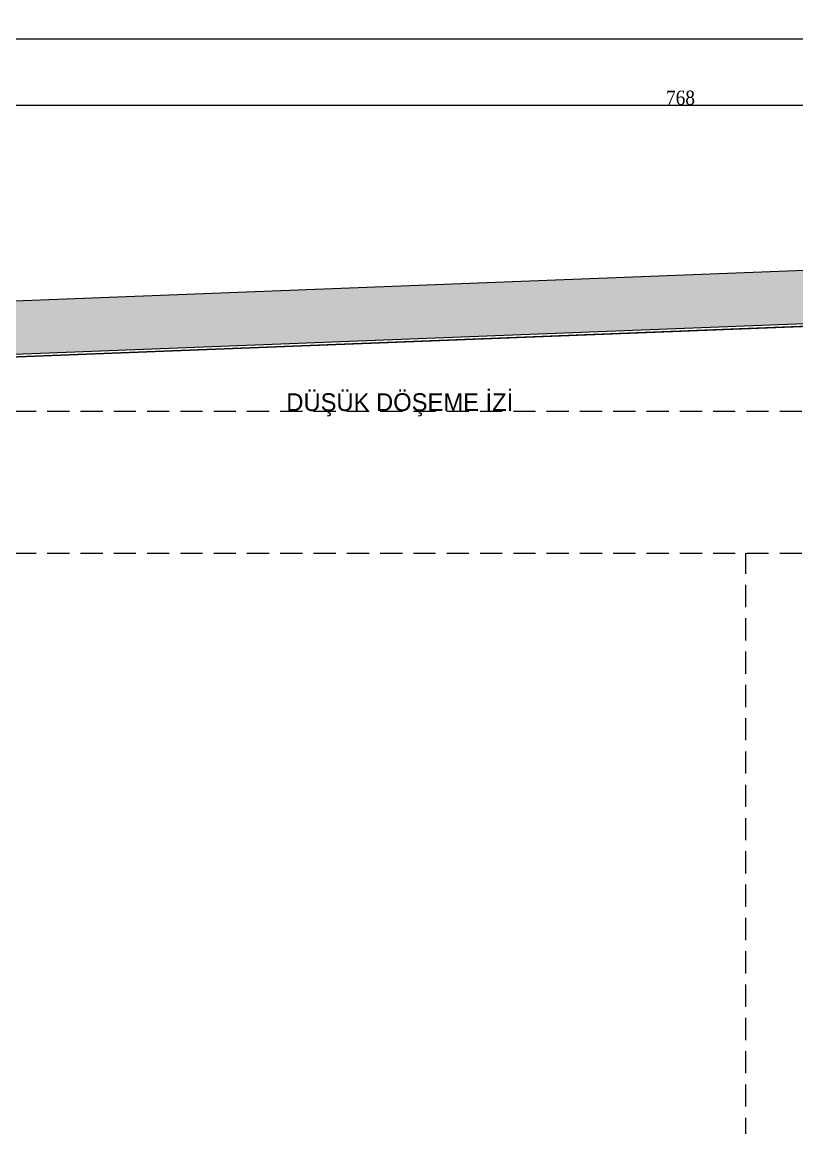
# Model space of a CAD drawing. Header units: millimetres. Extents: x -29311 to -3405, y 28913 to 42880.
# Drawn here: x -16548 to -16112, y 40775 to 41397 of the extents above; entities that cross this region are included whole.
import ezdxf
from ezdxf.enums import TextEntityAlignment as Align

# ---------------------------------------------------------------- set-up
doc = ezdxf.new("R2010")
doc.units = ezdxf.units.MM
doc.linetypes.add('HIDDEN', pattern=[0.375, 0.25, -0.125])
for name, color, linetype in [('A-BA', 1, 'Continuous'), ('A-BA-HIDDEN', 136, 'HIDDEN'), ('A-MERDIVEN', 125, 'Continuous'), ('A-SIVA-IC', 97, 'Continuous'), ('yazı1', 7, 'Continuous')]:
    doc.layers.add(name, color=color, linetype=linetype)
for name, color, linetype, lineweight in [('olcu-plan', 7, 'Continuous', 20), ('tarama-betonarme', 252, 'Continuous', 13), ('yazı-mekan', 142, 'Continuous', 25)]:
    doc.layers.add(name, color=color, linetype=linetype, lineweight=lineweight)
doc.styles.add('HA_SMART', font='')
doc.styles.add('YAZ-50', font='times.ttf', dxfattribs={"width": 0.9})
doc.styles.get('HA_SMART').set_extended_font_data('Sakkal Majalla')
doc.dimstyles.new('1-50-plan', dxfattribs={"dimtxt": 8, "dimasz": 6, "dimexe": 4, "dimexo": 4, "dimgap": 0.00625, "dimtad": 1, "dimdec": 0, "dimrnd": 0.0005, "dimzin": 9, "dimdsep": 46, "dimtxsty": 'YAZ-50', "dimblk": 'ARCHTICK', "dimcen": 0.025, "dimdle": 4, "dimadec": 0, "dimazin": 0, "dimtfac": 1, "dimtdec": 0, "dimtmove": 0, "dimatfit": 3, "dimfxl": 30, "dimfxlon": 1, "dimarcsym": 0})

# ---------------------------------------------------------------- blocks, each defined once
blk = doc.blocks.new('METİKET')
at = {"layer": 'yazı1', "linetype": 'ByBlock', "style": 'HA_SMART'}
for tag, height, p in [('MAHALADI', 20, (13369.9, 684.6)), ('ALAN', 15, (13369.9, 652.2))]:
    blk.add_attdef(tag, text='', height=height, dxfattribs=at).set_placement(p, align=Align.CENTER)
blk = doc.blocks.new('_ArchTick')
at = {"color": 0, "linetype": 'ByBlock', "const_width": 0.15}
blk.add_lwpolyline([(-0.5, -0.5), (0.5, 0.5)], dxfattribs=at)
blk = doc.blocks.new('*D544')
at = {"layer": 'DEFPOINTS', "color": 0, "transparency": 16777216}
for p in [(-16561.24, 41350.43), (-15793.01, 41354.77), (-15793.01, 41350.43)]:
    blk.add_point(p, dxfattribs=at)
at = {"layer": 'olcu-plan', "color": 0, "lineweight": -2, "transparency": 16777216}
for p, q in [((-16565.24, 41350.43), (-15789.01, 41350.43)), ((-16561.24, 41350.43), (-16561.24, 41354.43)), ((-15793.01, 41350.77), (-15793.01, 41346.43))]:
    blk.add_line(p, q, dxfattribs=at)
at = {"layer": 'olcu-plan', "color": 0, "lineweight": -2, "transparency": 16777216, "xscale": 6, "yscale": 6, "zscale": 6, "rotation": 180}
blk.add_blockref('_ArchTick', (-16561.24, 41350.43), dxfattribs=at)
at = {"layer": 'olcu-plan', "color": 0, "lineweight": -2, "transparency": 16777216, "xscale": 6, "yscale": 6, "zscale": 6}
blk.add_blockref('_ArchTick', (-15793.01, 41350.43), dxfattribs=at)
at = {"layer": 'olcu-plan', "color": 0, "transparency": 16777216, "insert": (-16177.12, 41354.52), "char_height": 8, "attachment_point": 5, "style": 'YAZ-50'}
blk.add_mtext('768', dxfattribs=at)
blk = doc.blocks.new('*D549')
at = {"layer": 'DEFPOINTS', "color": 0, "transparency": 16777216}
for p in [(-14185.74, 41387.84), (-14185.74, 41350.43), (-19055.29, 41320.3)]:
    blk.add_point(p, dxfattribs=at)
at = {"layer": 'olcu-plan', "color": 0, "lineweight": -2, "transparency": 16777216}
for p, q in [((-19059.29, 41387.84), (-14181.74, 41387.84)), ((-19055.29, 41357.84), (-19055.29, 41391.84)), ((-14185.74, 41357.84), (-14185.74, 41391.84))]:
    blk.add_line(p, q, dxfattribs=at)
at = {"layer": 'olcu-plan', "color": 0, "lineweight": -2, "transparency": 16777216, "xscale": 6, "yscale": 6, "zscale": 6, "rotation": 180}
blk.add_blockref('_ArchTick', (-19055.29, 41387.84), dxfattribs=at)
at = {"layer": 'olcu-plan', "color": 0, "lineweight": -2, "transparency": 16777216, "xscale": 6, "yscale": 6, "zscale": 6}
blk.add_blockref('_ArchTick', (-14185.74, 41387.84), dxfattribs=at)
at = {"layer": 'olcu-plan', "color": 0, "transparency": 16777216, "insert": (-16620.51, 41391.92), "char_height": 8, "attachment_point": 5, "style": 'YAZ-50'}
blk.add_mtext('4870', dxfattribs=at)
blk = doc.blocks.new('2. bodrum kat kirişileri')
at = {"layer": 'A-BA-HIDDEN', "ltscale": 50}
for points in [[(146.63, -21214.56), (3432.13, -21214.56), (3432.13, -22464.94)], [(146.63, -21294.56), (3352.13, -21294.56), (3352.13, -22464.94)], [(1477.46, -22074.94), (1477.46, -21294.55)]]:
    blk.add_lwpolyline(points, dxfattribs=at)

msp = doc.modelspace()

# ---------------------------------------------------------------- hatches: boundary and pattern name
at = {"layer": 'tarama-betonarme'}
h = msp.add_hatch(dxfattribs=at)
h.set_pattern_fill('ANSI35', color=256, scale=25, style=0)
h.set_pattern_definition([(45, (-65876.5644, 54657.0166), (-4.4194174, 4.4194174), []), (45, (-65872.145, 54657.0166), (-4.4194174, 4.4194174), [7.8125, -1.5625, 0, -1.5625])])
h.paths.add_polyline_path([(-18785.37, 39307.05), (-19021.29, 41114.45), (-14216.73, 41300.68), (-13835.02, 39324.64)], flags=16)
h.paths.add_polyline_path([(-18811.7, 39276.95), (-19055.29, 41143.15), (-14192.15, 41331.65), (-13798.7, 39294.77)])

# ---------------------------------------------------------------- linework, layer by layer
at = {"layer": 'A-BA'}
for p, q in [((-18152.31, 41178.15), (-14192.15, 41331.65)), ((-18125.74, 41149.16), (-14190.99, 41301.68))]:
    msp.add_line(p, q, dxfattribs=at)
at = {"layer": 'A-SIVA-IC'}
for points in [[(-14155.12, 40973.84), (-14178.84, 41096.65), (-14267.24, 41096.65), (-14267.24, 41179.65), (-14194.87, 41179.65), (-14217.95, 41299.13), (-17339.26, 41178.15)], [(-16560.43, 41208.33), (-15812.74, 41237.31)]]:
    msp.add_lwpolyline(points, dxfattribs=at)

# ---------------------------------------------------------------- block references
at = {"layer": 'A-MERDIVEN'}
msp.add_blockref('2. bodrum kat kirişileri', (-17617.87, 62392.7), dxfattribs=at)
at = {"layer": 'yazı-mekan', "linetype": 'ByBlock'}
ref = msp.add_blockref('METİKET', (-9651.34, 40835.86), dxfattribs=dict(at, xscale=-0.5, yscale=0.5, zscale=0.5))
ref.add_attrib('MAHALADI', 'DÜŞÜK DÖŞEME İZİ', dxfattribs={"layer": 'yazı1', "linetype": 'ByBlock', "height": 10, "style": 'HA_SMART'}).set_placement((-16335.19, 41178.18), align=Align.CENTER)

# ---------------------------------------------------------------- dimensions: what is measured, and where the dimension line sits
at = {"layer": 'olcu-plan'}
for base, p1, p2, picture, middle in [((-14185.74, 41387.84), (-19055.29, 41320.3), (-14185.74, 41350.43), '*D549', (-16620.51, 41391.92)), ((-15793.01, 41350.43), (-16561.24, 41350.43), (-15793.01, 41354.77), '*D544', (-16177.12, 41354.52))]:
    dim = msp.add_linear_dim(base=base, p1=p1, p2=p2, dimstyle='1-50-plan', dxfattribs=at)
    dim.commit()
    dim.dimension.update_dxf_attribs({"geometry": picture, "text_midpoint": middle})

doc.saveas('drawing.dxf')
